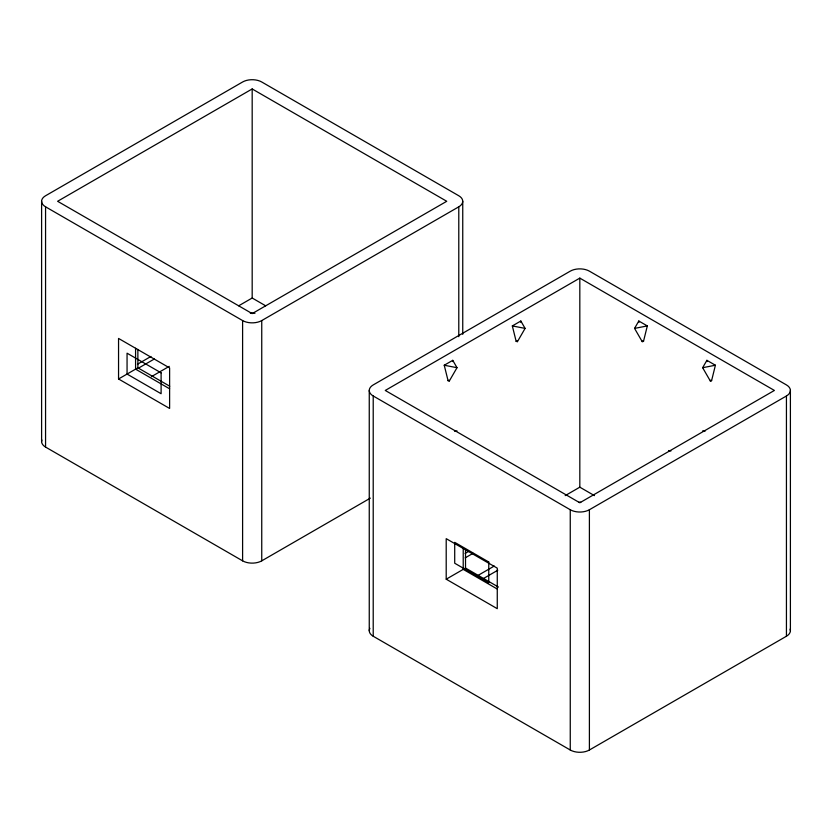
<?xml version="1.0" encoding="UTF-8"?>
<svg xmlns="http://www.w3.org/2000/svg" width="832" height="832" viewBox="0 0 832 832"><rect width="100%" height="100%" fill="white"/><g stroke="black" fill="none" stroke-linecap="round" stroke-linejoin="round"><path stroke-width="1.25" d="M41.6 441.553L41.6 201.282M369.252 390.447L369.252 630.718M790.4 630.718L790.4 390.447M452.514 361.566L452.754 360.329L444.236 365.238L448.074 380.723L449.342 380.962L457.007 367.702L452.754 360.329M520.603 322.254L520.842 321.017L512.335 325.926L516.162 341.411L517.442 341.65L525.096 328.39L520.842 321.017M643.49 341.411L647.317 325.926L638.81 321.017L634.556 328.39L642.21 341.65L643.49 341.411L642.637 340.912L642.21 341.65M711.578 380.723L715.406 365.238L706.898 360.329L702.645 367.702L710.299 380.962L711.578 380.723L710.726 380.224L710.299 380.962M252.179 88.951L57.606 201.282L252.179 313.612L446.742 201.282L252.179 88.951L252.179 298.012L238.68 305.812M137.457 364.25L150.956 356.45M118.55 378.976L169.614 408.46L169.614 367.921L118.55 338.437L118.55 378.976L137.873 367.827L169.718 386.214M137.54 368.69L154.315 359.008M151.372 376.678L169.27 366.35M45.562 206.814L242.601 320.57A13.541 7.821 0 0 0 261.747 320.57L458.786 206.814A13.541 7.821 0 0 0 458.786 195.759L261.747 81.994A13.541 7.821 0 0 0 242.601 81.994L45.562 195.759A13.541 7.821 0 0 0 45.562 206.814L45.562 447.075L242.601 560.841A13.541 7.821 0 0 0 261.747 560.841L370.344 498.139M579.821 278.117L385.258 390.447L579.821 502.778L774.394 390.447L579.821 278.117L579.821 487.178L565.198 495.622M448.074 380.723L448.926 380.224L449.342 380.962M516.162 341.411L517.015 340.912L517.442 341.65M465.109 553.415L468.478 551.46M465.182 557.856L473.013 553.342M446.202 579.197L497.266 608.681L497.266 568.142L446.202 538.658L446.202 579.197L465.514 568.048L498.462 587.07M373.214 395.98L570.253 509.735A13.541 7.821 0 0 0 589.399 509.735L786.438 395.98A13.541 7.821 0 0 0 786.438 384.925L589.399 271.159A13.541 7.821 0 0 0 570.253 271.159L373.214 384.925A13.541 7.821 0 0 0 373.214 395.98L373.214 636.241L570.253 750.006A13.541 7.821 0 0 0 589.399 750.006L786.438 636.241A13.541 7.821 0 0 0 790.109 629.117M477.485 575.723L494.26 566.041M483.267 578.625L497.796 570.232M634.556 328.39L647.317 325.926M702.645 367.702L715.406 365.238M454.688 431.34L457.007 430.893M512.335 325.926L525.096 328.39M444.236 365.238L457.007 367.702M702.645 430.893L704.964 431.34M668.595 450.549L670.914 450.996M252.179 298.012L265.668 305.812M579.821 487.178L594.443 495.622M169.614 388.804L135.574 369.148L135.574 348.265M497.266 589.025L463.216 569.369L463.216 548.486M706.898 360.329L707.138 361.566M638.81 321.017L639.049 322.254M786.438 395.98L786.438 636.241M589.399 509.735L589.399 750.006M570.253 509.735L570.253 750.006M465.514 549.619L465.514 568.048M462.748 201.282L462.748 334.339M458.786 206.814L458.786 336.69M261.747 320.57L261.747 560.841M242.601 320.57L242.601 560.841M137.873 349.398L137.873 367.827M45.562 447.075A13.541 7.821 0 0 1 41.891 439.951M250.297 313.154A9.173 5.294 0 0 1 254.956 313.29M373.214 636.241A13.541 7.821 0 0 1 369.886 628.347M578.874 502.237A9.173 5.294 0 0 1 580.767 502.237M161.106 372.84L127.057 353.184L127.057 374.067L161.106 393.723L161.106 372.84M488.758 562.006L454.709 542.35L454.709 563.233L488.758 582.889L488.758 562.006"/></g></svg>
